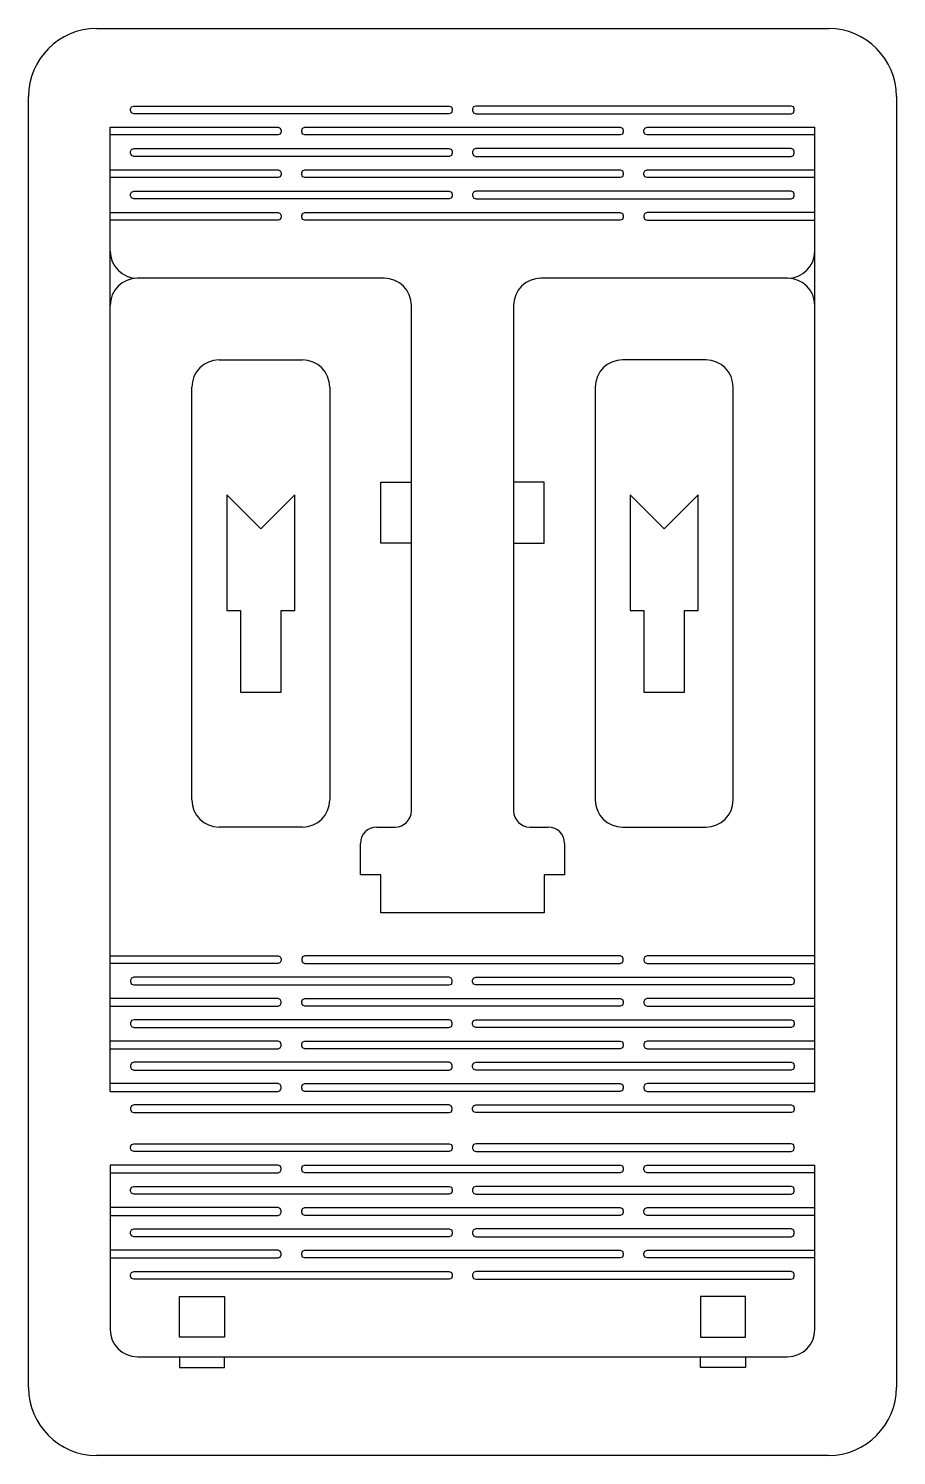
# Model space of a CAD drawing. Extents: x 5 to 68, y 99 to 204.
import ezdxf

# ---------------------------------------------------------------- set-up
doc = ezdxf.new("R2010")
doc.units = 0
doc.header["$LTSCALE"] = 10
doc.layers.get('0').update_dxf_attribs({"linetype": 'CONTINUOUS'})
doc.layers.add('Layer_1', color=7, linetype='CONTINUOUS')

msp = doc.modelspace()

# ---------------------------------------------------------------- linework, layer by layer
at = {"color": 1, "linetype": 'CONTINUOUS'}
for p, q in [((10.56, 126.16), (10.56, 197.01)), ((62.33, 126.16), (62.33, 197.01))]:
    msp.add_line(p, q, dxfattribs=at)
at = {"color": 1, "linetype": 'CONTINUOUS', "flags": 128}
for points in [[(12.06, 198.23), (12.06, 198.35), (12.13, 198.51), (12.3, 198.57), (35.46, 198.57), (35.63, 198.51), (35.69, 198.35), (35.69, 198.23), (35.63, 198.07), (35.46, 198), (12.3, 198), (12.13, 198.07), (12.06, 198.23)], [(60.82, 198.23), (60.82, 198.35), (60.76, 198.51), (60.59, 198.57), (37.43, 198.57), (37.26, 198.51), (37.19, 198.35), (37.19, 198.23), (37.26, 198.07), (37.43, 198), (60.59, 198), (60.76, 198.07), (60.82, 198.23)], [(24.87, 197.01), (48.02, 197.01), (48.19, 196.94), (48.26, 196.78), (48.26, 196.66), (48.19, 196.5), (48.02, 196.44), (24.87, 196.44), (24.7, 196.5), (24.63, 196.66), (24.63, 196.78), (24.7, 196.94), (24.87, 197.01)], [(12.06, 195.1), (12.06, 195.22), (12.13, 195.38), (12.3, 195.44), (35.46, 195.44), (35.63, 195.38), (35.69, 195.22), (35.69, 195.1), (35.63, 194.94), (35.46, 194.87), (12.3, 194.87), (12.13, 194.94), (12.06, 195.1)], [(60.82, 195.1), (60.82, 195.22), (60.76, 195.38), (60.59, 195.44), (37.43, 195.44), (37.26, 195.38), (37.19, 195.22), (37.19, 195.1), (37.26, 194.94), (37.43, 194.87), (60.59, 194.87), (60.76, 194.94), (60.82, 195.1)], [(24.87, 193.88), (48.02, 193.88), (48.19, 193.81), (48.26, 193.65), (48.26, 193.53), (48.19, 193.37), (48.02, 193.31), (24.87, 193.31), (24.7, 193.37), (24.63, 193.53), (24.63, 193.65), (24.7, 193.81), (24.87, 193.88)], [(12.06, 191.97), (12.06, 192.09), (12.13, 192.25), (12.3, 192.31), (35.46, 192.31), (35.63, 192.25), (35.69, 192.09), (35.69, 191.97), (35.63, 191.81), (35.46, 191.74), (12.3, 191.74), (12.13, 191.81), (12.06, 191.97)], [(60.82, 191.97), (60.82, 192.09), (60.76, 192.25), (60.59, 192.31), (37.43, 192.31), (37.26, 192.25), (37.19, 192.09), (37.19, 191.97), (37.26, 191.81), (37.43, 191.74), (60.59, 191.74), (60.76, 191.81), (60.82, 191.97)], [(24.87, 190.75), (48.02, 190.75), (48.19, 190.68), (48.26, 190.52), (48.26, 190.4), (48.19, 190.24), (48.02, 190.18), (24.87, 190.18), (24.7, 190.24), (24.63, 190.4), (24.63, 190.52), (24.7, 190.68), (24.87, 190.75)], [(24.87, 135.55), (48.02, 135.55), (48.19, 135.62), (48.26, 135.77), (48.26, 135.9), (48.19, 136.05), (48.02, 136.12), (24.87, 136.12), (24.7, 136.05), (24.63, 135.9), (24.63, 135.77), (24.7, 135.62), (24.87, 135.55)], [(12.06, 134.33), (12.06, 134.21), (12.13, 134.05), (12.3, 133.99), (35.46, 133.99), (35.63, 134.05), (35.69, 134.21), (35.69, 134.33), (35.62, 134.49), (35.46, 134.55), (12.3, 134.55), (12.13, 134.49), (12.06, 134.33)], [(60.82, 134.33), (60.82, 134.21), (60.76, 134.05), (60.59, 133.99), (37.43, 133.99), (37.26, 134.05), (37.19, 134.21), (37.19, 134.33), (37.26, 134.49), (37.43, 134.55), (60.59, 134.55), (60.76, 134.49), (60.82, 134.33)], [(24.87, 132.99), (48.02, 132.99), (48.19, 132.92), (48.26, 132.77), (48.26, 132.64), (48.19, 132.49), (48.02, 132.42), (24.87, 132.42), (24.7, 132.49), (24.63, 132.64), (24.63, 132.77), (24.7, 132.92), (24.87, 132.99)], [(12.06, 131.2), (12.06, 131.08), (12.13, 130.92), (12.3, 130.86), (35.46, 130.86), (35.63, 130.92), (35.69, 131.08), (35.69, 131.2), (35.62, 131.36), (35.46, 131.42), (12.3, 131.42), (12.13, 131.36), (12.06, 131.2)], [(60.82, 131.2), (60.82, 131.08), (60.76, 130.92), (60.59, 130.86), (37.43, 130.86), (37.26, 130.92), (37.19, 131.08), (37.19, 131.2), (37.26, 131.36), (37.43, 131.42), (60.59, 131.42), (60.76, 131.36), (60.82, 131.2)], [(24.87, 129.86), (48.02, 129.86), (48.19, 129.79), (48.26, 129.64), (48.26, 129.51), (48.19, 129.36), (48.02, 129.29), (24.87, 129.29), (24.7, 129.36), (24.63, 129.51), (24.63, 129.64), (24.7, 129.79), (24.87, 129.86)], [(12.06, 128.07), (12.06, 127.95), (12.13, 127.79), (12.3, 127.73), (35.46, 127.73), (35.63, 127.79), (35.69, 127.95), (35.69, 128.07), (35.62, 128.23), (35.46, 128.3), (12.3, 128.3), (12.13, 128.23), (12.06, 128.07)], [(60.82, 128.07), (60.82, 127.95), (60.76, 127.79), (60.59, 127.73), (37.43, 127.73), (37.26, 127.79), (37.19, 127.95), (37.19, 128.07), (37.26, 128.23), (37.43, 128.3), (60.59, 128.3), (60.76, 128.23), (60.82, 128.07)], [(24.87, 126.73), (48.02, 126.73), (48.19, 126.66), (48.26, 126.51), (48.26, 126.39), (48.19, 126.23), (48.02, 126.16), (24.87, 126.16), (24.7, 126.23), (24.63, 126.39), (24.63, 126.51), (24.7, 126.66), (24.87, 126.73)], [(12.06, 124.94), (12.06, 124.82), (12.13, 124.66), (12.3, 124.6), (35.46, 124.6), (35.63, 124.66), (35.69, 124.82), (35.69, 124.94), (35.62, 125.1), (35.46, 125.17), (12.3, 125.17), (12.13, 125.1), (12.06, 124.94)], [(60.82, 124.94), (60.82, 124.82), (60.76, 124.66), (60.59, 124.6), (37.43, 124.6), (37.26, 124.66), (37.19, 124.82), (37.19, 124.94), (37.26, 125.1), (37.43, 125.17), (60.59, 125.17), (60.76, 125.1), (60.82, 124.94)], [(12.06, 121.97), (12.06, 122.09), (12.13, 122.25), (12.3, 122.31), (35.46, 122.31), (35.63, 122.25), (35.69, 122.09), (35.69, 121.97), (35.63, 121.81), (35.46, 121.74), (12.3, 121.74), (12.13, 121.81), (12.06, 121.97)], [(60.82, 121.97), (60.82, 122.09), (60.76, 122.25), (60.59, 122.31), (37.43, 122.31), (37.26, 122.25), (37.19, 122.09), (37.19, 121.97), (37.26, 121.81), (37.43, 121.74), (60.59, 121.74), (60.76, 121.81), (60.82, 121.97)], [(48.26, 120.52), (48.26, 120.4), (48.19, 120.24), (48.02, 120.18), (24.87, 120.18), (24.7, 120.24), (24.63, 120.4), (24.63, 120.52), (24.7, 120.68), (24.87, 120.75), (48.02, 120.75), (48.19, 120.68), (48.26, 120.52)], [(12.06, 118.84), (12.06, 118.96), (12.13, 119.12), (12.3, 119.18), (35.46, 119.18), (35.63, 119.12), (35.69, 118.96), (35.69, 118.84), (35.63, 118.68), (35.46, 118.61), (12.3, 118.61), (12.13, 118.68), (12.06, 118.84)], [(60.82, 118.84), (60.82, 118.96), (60.76, 119.12), (60.59, 119.18), (37.43, 119.18), (37.26, 119.12), (37.19, 118.96), (37.19, 118.84), (37.26, 118.68), (37.43, 118.61), (60.59, 118.61), (60.76, 118.68), (60.82, 118.84)], [(48.26, 117.39), (48.26, 117.27), (48.19, 117.11), (48.02, 117.05), (24.87, 117.05), (24.7, 117.11), (24.63, 117.27), (24.63, 117.39), (24.7, 117.55), (24.87, 117.62), (48.02, 117.62), (48.19, 117.55), (48.26, 117.39)], [(12.06, 115.71), (12.06, 115.83), (12.13, 115.99), (12.3, 116.05), (35.46, 116.05), (35.63, 115.99), (35.69, 115.83), (35.69, 115.71), (35.63, 115.55), (35.46, 115.48), (12.3, 115.48), (12.13, 115.55), (12.06, 115.71)], [(60.82, 115.71), (60.82, 115.83), (60.76, 115.99), (60.59, 116.05), (37.43, 116.05), (37.26, 115.99), (37.19, 115.83), (37.19, 115.71), (37.26, 115.55), (37.43, 115.48), (60.59, 115.48), (60.76, 115.55), (60.82, 115.71)], [(48.26, 114.26), (48.26, 114.14), (48.19, 113.98), (48.02, 113.92), (24.87, 113.92), (24.7, 113.98), (24.63, 114.14), (24.63, 114.26), (24.7, 114.42), (24.87, 114.49), (48.02, 114.49), (48.19, 114.42), (48.26, 114.26)], [(12.06, 112.58), (12.06, 112.7), (12.13, 112.86), (12.3, 112.92), (35.46, 112.92), (35.63, 112.86), (35.69, 112.7), (35.69, 112.58), (35.63, 112.42), (35.46, 112.35), (12.3, 112.35), (12.13, 112.42), (12.06, 112.58)], [(60.82, 112.58), (60.82, 112.7), (60.76, 112.86), (60.59, 112.92), (37.43, 112.92), (37.26, 112.86), (37.19, 112.7), (37.19, 112.58), (37.26, 112.42), (37.43, 112.35), (60.59, 112.35), (60.76, 112.42), (60.82, 112.58)]]:
    msp.add_lwpolyline(points, close=True, dxfattribs=at)
for points in [[(10.56, 197.01), (22.89, 197.01), (23.06, 196.94), (23.13, 196.78), (23.13, 196.66), (23.06, 196.5), (22.89, 196.44), (10.56, 196.44)], [(62.33, 196.44), (50, 196.44), (49.83, 196.5), (49.76, 196.66), (49.76, 196.78), (49.83, 196.94), (50, 197.01), (62.33, 197.01)], [(10.56, 193.88), (22.89, 193.88), (23.06, 193.81), (23.13, 193.65), (23.13, 193.53), (23.06, 193.37), (22.89, 193.31), (10.56, 193.31)], [(62.33, 193.31), (50, 193.31), (49.83, 193.37), (49.76, 193.53), (49.76, 193.65), (49.83, 193.81), (50, 193.88), (62.33, 193.88)], [(10.56, 190.75), (22.89, 190.75), (23.06, 190.68), (23.13, 190.52), (23.13, 190.4), (23.06, 190.24), (22.89, 190.18), (10.56, 190.18)], [(62.33, 190.75), (50, 190.75), (49.83, 190.68), (49.76, 190.52), (49.76, 190.4), (49.83, 190.24), (50, 190.18), (62.33, 190.18)], [(10.56, 136.12), (22.89, 136.12), (23.06, 136.05), (23.13, 135.9), (23.13, 135.77), (23.06, 135.62), (22.89, 135.55), (10.56, 135.55)], [(62.33, 136.12), (50, 136.12), (49.83, 136.05), (49.76, 135.9), (49.76, 135.77), (49.83, 135.62), (50, 135.55), (62.33, 135.55)], [(10.56, 132.42), (22.89, 132.42), (23.06, 132.49), (23.13, 132.64), (23.13, 132.77), (23.06, 132.92), (22.89, 132.99), (10.56, 132.99)], [(62.33, 132.99), (50, 132.99), (49.83, 132.92), (49.76, 132.77), (49.76, 132.64), (49.83, 132.49), (50, 132.42), (62.33, 132.42)], [(10.56, 129.29), (22.89, 129.29), (23.06, 129.36), (23.13, 129.51), (23.13, 129.64), (23.06, 129.79), (22.89, 129.86), (10.56, 129.86)], [(62.33, 129.86), (50, 129.86), (49.83, 129.79), (49.76, 129.64), (49.76, 129.51), (49.83, 129.36), (50, 129.29), (62.33, 129.29)], [(10.56, 126.16), (22.89, 126.16), (23.06, 126.23), (23.13, 126.39), (23.13, 126.51), (23.06, 126.66), (22.89, 126.73), (10.56, 126.73)], [(62.33, 126.73), (50, 126.73), (49.83, 126.66), (49.76, 126.51), (49.76, 126.39), (49.83, 126.23), (50, 126.16), (62.33, 126.16)], [(10.56, 120.18), (22.89, 120.18), (23.06, 120.24), (23.13, 120.4), (23.13, 120.52), (23.06, 120.68), (22.89, 120.75), (10.56, 120.75)], [(62.33, 120.18), (50, 120.18), (49.83, 120.24), (49.76, 120.4), (49.76, 120.52), (49.83, 120.68), (50, 120.75), (62.33, 120.75)], [(10.56, 117.05), (22.89, 117.05), (23.06, 117.11), (23.13, 117.27), (23.13, 117.39), (23.06, 117.55), (22.89, 117.62), (10.56, 117.62)], [(62.33, 117.05), (50, 117.05), (49.83, 117.11), (49.76, 117.27), (49.76, 117.39), (49.83, 117.55), (50, 117.62), (62.33, 117.62)], [(10.56, 113.92), (22.89, 113.92), (23.06, 113.98), (23.13, 114.14), (23.13, 114.26), (23.06, 114.42), (22.89, 114.49), (10.56, 114.49)], [(62.33, 113.92), (50, 113.92), (49.83, 113.98), (49.76, 114.14), (49.76, 114.26), (49.83, 114.42), (50, 114.49), (62.33, 114.49)]]:
    msp.add_lwpolyline(points, dxfattribs=at)
at = {"layer": 'Layer_1', "color": 1, "linetype": 'CONTINUOUS'}
for p, q in [((9.56, 204.26), (63.33, 204.26)), ((4.56, 104.41), (4.56, 199.26)), ((68.33, 199.26), (68.33, 104.41)), ((30.69, 185.91), (12.56, 185.91)), ((60.33, 185.91), (42.2, 185.91)), ((32.69, 146.78), (32.69, 183.91)), ((40.2, 183.91), (40.2, 146.78)), ((18.56, 179.91), (24.69, 179.91)), ((54.33, 179.91), (48.2, 179.91)), ((16.56, 147.58), (16.56, 177.91)), ((26.69, 177.91), (26.69, 147.58)), ((46.2, 177.91), (46.2, 147.58)), ((56.33, 147.58), (56.33, 177.91)), ((24.69, 145.58), (18.56, 145.58)), ((30.14, 145.58), (31.49, 145.58)), ((41.4, 145.58), (42.75, 145.58)), ((48.2, 145.58), (54.33, 145.58)), ((28.94, 142.08), (28.94, 144.38)), ((43.95, 144.38), (43.95, 142.08)), ((30.44, 142.08), (28.94, 142.08)), ((30.44, 139.28), (30.44, 142.08)), ((43.95, 142.08), (42.45, 142.08)), ((42.45, 142.08), (42.45, 139.28)), ((42.45, 139.28), (30.44, 139.28)), ((10.56, 120.75), (10.56, 108.66)), ((62.33, 108.66), (62.33, 120.75)), ((12.56, 106.66), (60.33, 106.66)), ((63.33, 99.41), (9.56, 99.41))]:
    msp.add_line(p, q, dxfattribs=at)
at = {"layer": 'Layer_1', "color": 1, "linetype": 'CONTINUOUS', "flags": 128}
for points in [[(32.69, 166.44), (30.44, 166.44), (30.44, 170.94), (32.69, 170.94)], [(40.2, 166.44), (42.45, 166.44), (42.45, 170.94), (40.2, 170.94)], [(15.65, 106.66), (15.65, 105.86), (18.95, 105.86), (18.95, 106.66)], [(57.24, 106.66), (57.24, 105.86), (53.94, 105.86), (53.94, 106.66)]]:
    msp.add_lwpolyline(points, dxfattribs=at)
for points in [[(20.13, 161.49), (20.13, 155.49), (23.13, 155.49), (23.13, 161.49), (24.13, 161.49), (24.13, 169.99), (21.63, 167.49), (19.13, 169.99), (19.13, 161.49), (20.13, 161.49)], [(49.76, 161.49), (49.76, 155.49), (52.76, 155.49), (52.76, 161.49), (53.76, 161.49), (53.76, 169.99), (51.26, 167.49), (48.76, 169.99), (48.76, 161.49), (49.76, 161.49)], [(15.65, 111.09), (18.95, 111.09), (18.95, 108.09), (15.65, 108.09), (15.65, 111.09)], [(57.24, 111.09), (53.94, 111.09), (53.94, 108.09), (57.24, 108.09), (57.24, 111.09)]]:
    msp.add_lwpolyline(points, close=True, dxfattribs=at)
at = {"layer": 'Layer_1', "color": 1, "linetype": 'CONTINUOUS'}
for centre, radius, start, end in [((9.56, 199.26), 5, 90, 180), ((63.33, 199.26), 5, 0, 90), ((12.56, 187.91), 2, 180, 270), ((60.33, 187.91), 2, 270, 0), ((12.56, 183.91), 2, 90, 180), ((30.69, 183.91), 2, 0, 90), ((42.2, 183.91), 2, 90, 180), ((60.33, 183.91), 2, 0, 90), ((18.56, 177.91), 2, 90, 180), ((24.69, 177.91), 2, 0, 90), ((48.2, 177.91), 2, 90, 180), ((54.33, 177.91), 2, 0, 90), ((18.56, 147.58), 2, 180, 270), ((24.69, 147.58), 2, 270, 0), ((48.2, 147.58), 2, 180, 270), ((54.33, 147.58), 2, 270, 0), ((31.49, 146.78), 1.2, 270, 0), ((41.4, 146.78), 1.2, 180, 270), ((30.14, 144.38), 1.2, 90, 180), ((42.75, 144.38), 1.2, 0, 90), ((12.56, 108.66), 2, 180, 270), ((60.33, 108.66), 2, 270, 0), ((9.56, 104.41), 5, 180, 270), ((63.33, 104.41), 5, 270, 0)]:
    msp.add_arc(centre, radius, start, end, dxfattribs=at)

doc.saveas('drawing.dxf')
